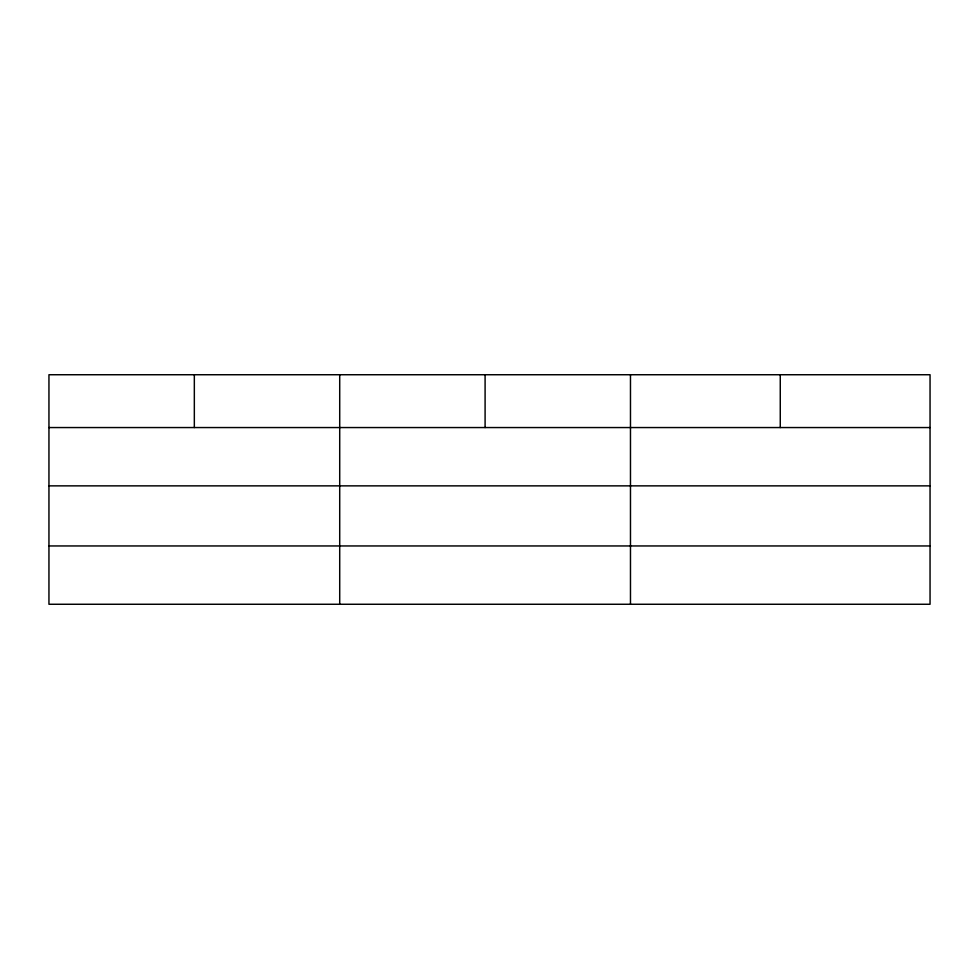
<?xml version="1.0" encoding="UTF-8"?>
<svg xmlns="http://www.w3.org/2000/svg" width="979" height="979" viewBox="0 0 979 979"><rect width="100%" height="100%" fill="white"/><g stroke="black" fill="none" stroke-linecap="round" stroke-linejoin="round"><path stroke-width="1.47" d="M930.05 485.865L930.05 374.737L48.95 374.737L48.95 604.263L930.05 604.263L930.05 485.865L48.95 485.865M48.95 427.554L930.05 427.554M48.95 545.952L930.05 545.952M780.263 374.737L780.263 427.554M630.476 374.737L630.476 604.263M485.094 374.737L485.094 427.554M339.713 374.737L339.713 604.263M194.332 374.737L194.332 427.554"/></g></svg>
